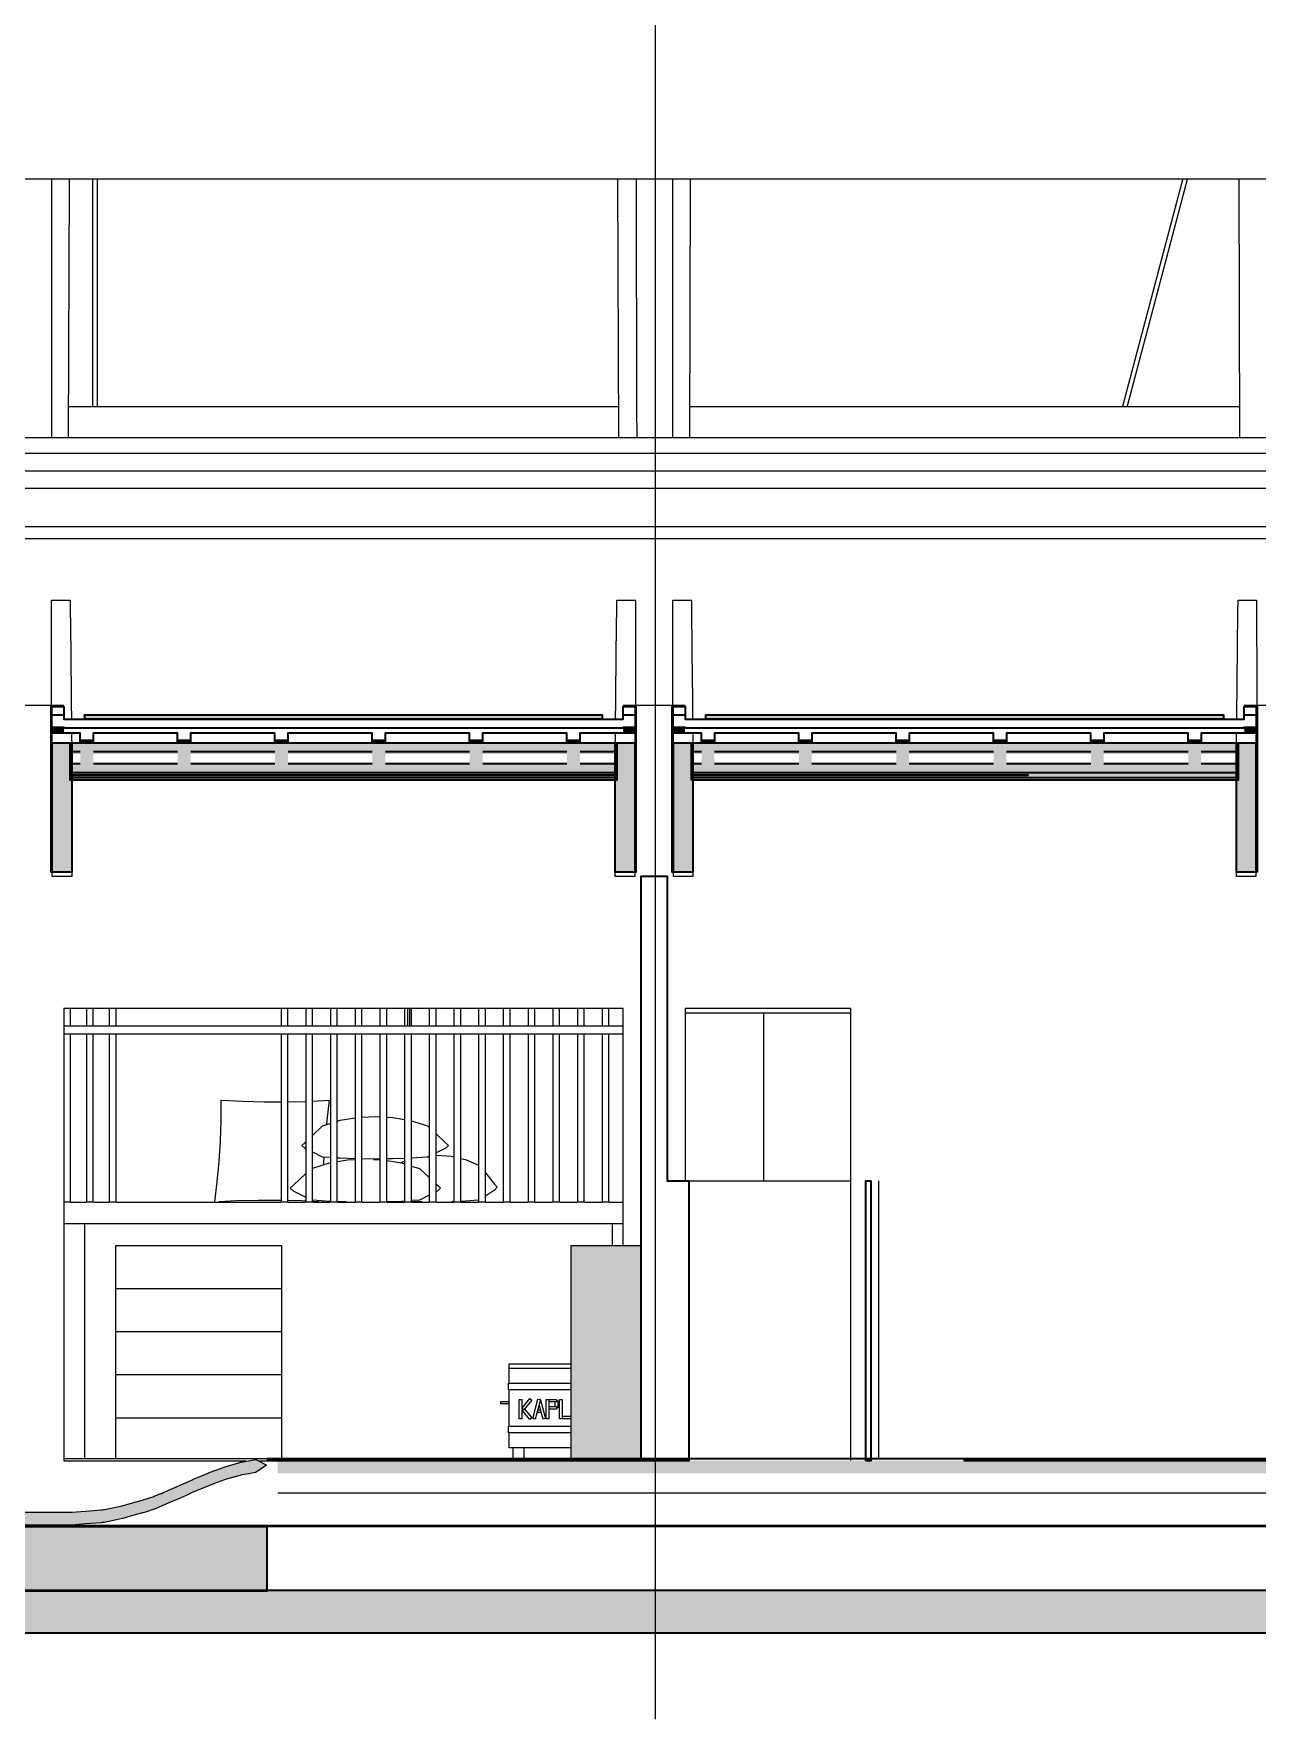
# Model space of a CAD drawing. Header units: millimetres. Extents: x 0 to 153524, y 0 to 59400.
# Drawn here: x 49103 to 54782, y 43700 to 51525 of the extents above; entities that cross this region are included whole.
import ezdxf

# ---------------------------------------------------------------- set-up
doc = ezdxf.new("R2010")
doc.units = ezdxf.units.MM
doc.linetypes.add('DASHDOT', pattern=[3.556, 2.54, -0.508, 0, -0.508])
for name, color, linetype, lineweight in [('01_切断（構造・壁）', 7, 'Continuous', 35), ('02_切断（家具）', 8, 'Continuous', 18), ('03_切断（ガラス）', 5, 'Continuous', 13), ('05_断熱（仮）', 2, 'Continuous', 9), ('07_切断（建具）', 7, 'Continuous', 18), ('10_見えがかり', 7, 'Continuous', 13), ('11_見えがかり（家具）', 8, 'Continuous', 9), ('12_見えがかり（ガラス）', 5, 'Continuous', 9), ('40_通り芯', 1, 'DASHDOT', 9)]:
    doc.layers.add(name, color=color, linetype=linetype, lineweight=lineweight)

msp = doc.modelspace()

# ---------------------------------------------------------------- hatches: boundary and pattern name
at = {"layer": '01_切断（構造・壁）'}
for color, points in [(7, [(49185.6, 47633.3), (49183.9, 47633.3), (49183.9, 47701.5), (49183.9, 48402.3), (49184.1, 48402.3), (49185.8, 48402.3), (49185.8, 48334.1), (49185.8, 47633.3)]), (7, [(50554.2, 48342.4), (50500, 48342.5), (49339.6, 48342.5), (49339.6, 48352.8), (49339.5, 48362.5), (50500.3, 48362.5), (50554.6, 48362.4), (51742, 48362.5), (51742, 48352.1), (51742, 48342.5), (50554.2, 48342.4)]), (7, [(51897.5, 47633.3), (51895.8, 47633.3), (51895.8, 47701.5), (51895.8, 48402.3), (51895.9, 48402.3), (51897.7, 48402.3), (51897.7, 48334.1), (51897.7, 47633.3)]), (7, [(52068.6, 47633.3), (52066.8, 47633.3), (52066.8, 47701.5), (52066.8, 48402.3), (52067, 48402.3), (52068.7, 48402.3), (52068.7, 48334.1), (52068.7, 47633.3)]), (7, [(52222.5, 48352.8), (52222.5, 48362.5), (53383.3, 48362.5), (53437, 48362.4), (54625, 48362.5), (54625, 48352.1), (54625, 48352.1), (54624.9, 48342.5), (53436.6, 48342.4), (53382.9, 48342.5), (52222.5, 48342.5), (52222.5, 48342.5)]), (7, [(54780.6, 47633.3), (54780.4, 47633.3), (54778.7, 47633.3), (54778.7, 47701.4), (54778.7, 48402.3), (54778.9, 48402.3), (54780.6, 48402.3), (54780.6, 48334.2), (54780.6, 48334.2)]), (7, [(49209.5, 48233.3), (49279.4, 48233.3), (49279.4, 47633.3), (49224.7, 47633.3), (49189.4, 47633.3), (49189.4, 48233.3)]), (7, [(51802.3, 48233.3), (51822.4, 48233.3), (51892.3, 48233.3), (51892.3, 47633.3), (51837.7, 47633.3), (51802.3, 47633.3)]), (7, [(52092.4, 48233.3), (52162.3, 48233.3), (52162.3, 47633.3), (52107.7, 47633.3), (52072.3, 47633.3), (52072.3, 48233.3)]), (7, [(54685.2, 48233.3), (54705.3, 48233.3), (54775.2, 48233.3), (54775.2, 47633.3), (54720.6, 47633.3), (54685.2, 47633.3)]), (7, [(51983.2, 44900), (51796.4, 44900), (51679.7, 44900), (51563, 44900), (51446.3, 44900), (51329.5, 44900), (51212.8, 44900), (51096.1, 44900), (50979.4, 44900), (50862.6, 44900), (50745.9, 44900), (50687.2, 44900), (50495.2, 44900), (50486.6, 44900), (50469.3, 44900), (50443, 44900), (50407.1, 44900), (50361.1, 44900), (50304.9, 44900), (50238.1, 44900), (50189.3, 44900), (50189.3, 44906.3), (50189.3, 44906.3), (50189.3, 44910), (50238.1, 44910), (50304.9, 44910), (50361.1, 44910), (50407.1, 44910), (50443, 44910), (50469.3, 44910), (50486.6, 44910), (50495.2, 44910), (50687.2, 44910), (50745.9, 44910), (50862.6, 44910), (50979.4, 44910), (51096.1, 44910), (51212.8, 44910), (51329.5, 44910), (51446.3, 44910), (51563, 44910), (51679.7, 44910), (51796.4, 44910), (51983.2, 44910), (51983.2, 44902.8), (51983.2, 44902.8)]), (7, [(56529.1, 44842), (56529.1, 44900), (50235.6, 44900), (50235.6, 44842)]), (7, [(53423.6, 44910), (53540.7, 44910), (53560.2, 44910), (53590.6, 44910), (53620.9, 44910), (53651.2, 44910), (53659.5, 44910), (53929.2, 44910), (54812.7, 44910), (54865, 44910), (54865, 44908), (54865, 44900), (54812.7, 44900), (53929.2, 44900), (53659.5, 44900), (53651.2, 44900), (53620.9, 44900), (53590.6, 44900), (53560.2, 44900), (53540.7, 44900), (53423.6, 44900), (53423.6, 44902), (53423.6, 44902)]), (8, [(69279.8, 44100), (69129.8, 44100), (14654.1, 44100), (14504.1, 44100), (14504.1, 44300), (14504.1, 44752), (14654.1, 44752), (14654.1, 44300), (69129.8, 44300), (69129.8, 44752), (69279.8, 44752), (69279.8, 44300)]), (7, [(48014, 44295), (48014, 44550.2), (48014, 44595), (48082.4, 44595), (48166.8, 44595), (48210, 44595), (48299.4, 44595), (48394.2, 44595), (48496.4, 44595), (48608.7, 44595), (48669.7, 44595), (48804.3, 44595), (48960.9, 44595), (49148.4, 44595), (49381, 44595), (49682.4, 44595), (50096, 44595), (50184.3, 44595), (50184.3, 44543), (50184.3, 44295), (50096, 44295), (49682.4, 44295), (49381, 44295), (49148.4, 44295), (48960.9, 44295), (48804.3, 44295), (48669.7, 44295), (48608.7, 44295), (48496.4, 44295), (48394.2, 44295), (48299.4, 44295), (48210, 44295), (48166.8, 44295), (48082.4, 44295)])]:
    msp.add_hatch(color=color, dxfattribs=at).paths.add_polyline_path(points)
at = {"layer": '01_切断（構造・壁）', "true_color": 0xe9dcc4}
for points in [[(50619.2, 48083.4), (49272.3, 48083.4), (49272.3, 48095.4), (50468.8, 48095.4), (51809.3, 48095.4), (51809.3, 48083.4)], [(49272.3, 48072.2), (49272.3, 48083.4), (50618.8, 48083.4), (51809.3, 48083.4), (51809.3, 48071.4), (50468.8, 48071.4), (49272.3, 48071.4)], [(52155.2, 48083.4), (53501.7, 48083.4), (53717.9, 48083.4), (53502.1, 48083.4), (52155.2, 48083.4), (52155.2, 48095.4), (53351.8, 48095.4), (54692.2, 48095.4), (54692.2, 48083.4), (54692.2, 48083.4), (54692.2, 48071.4), (53351.8, 48071.4), (52155.2, 48071.4), (52155.2, 48072.2)]]:
    msp.add_hatch(color=8, dxfattribs=at).paths.add_polyline_path(points)
at = {"layer": '02_切断（家具）'}
for points in [[(51597.7, 44900), (51597.7, 45775), (51597.7, 45900), (51611.3, 45900), (51659, 45900), (51706.6, 45900), (51754.3, 45900), (51801.9, 45900), (51849.6, 45900), (51876.1, 45900), (51921.2, 45900), (51921.2, 45775), (51921.2, 44900), (51915, 44900), (51894.6, 44900), (51849.6, 44900), (51801.9, 44900), (51754.3, 44900), (51706.6, 44900), (51659, 44900), (51611.3, 44900)], [(48022.7, 44880.9), (48048.5, 44894), (48071.3, 44905.6), (48073, 44906.4), (48074.8, 44906.1), (48103.9, 44900.5), (48138.9, 44893.8), (48143.2, 44892.8), (48165.3, 44885.9), (48207.7, 44872.8), (48210.7, 44871.7), (48225.9, 44865.7), (48276.4, 44845.6), (48278.3, 44844.8), (48285.7, 44841.4), (48336, 44818.4), (48340.6, 44816.5), (48345.6, 44814.5), (48346.5, 44814.2), (48347.3, 44813.9), (48413.7, 44786.9), (48427.9, 44781.1), (48428.1, 44781.1), (48480.1, 44760.1), (48508.1, 44748.8), (48509.9, 44748.1), (48544.7, 44735.1), (48588.3, 44718.8), (48591.9, 44717.5), (48607, 44712.7), (48651.7, 44698.4), (48657.6, 44696.8), (48670.1, 44693.8), (48674.7, 44692.7), (48679.2, 44691.8), (48743.5, 44680.3), (48783.2, 44673.2), (48789.3, 44672.4), (48812.1, 44670.1), (48846.9, 44666.6), (48850.2, 44666.3), (48887.1, 44664.2), (48926.7, 44661.9), (48931.3, 44661.7), (48996.4, 44661.7), (49128.7, 44661.6), (49265.4, 44661.7), (49275.6, 44661.7), (49281.7, 44662), (49363.3, 44668.3), (49416.6, 44672.5), (49421.4, 44673), (49426.2, 44673.7), (49431.5, 44674.6), (49513.4, 44691.6), (49518.4, 44692.9), (49578.9, 44709.6), (49607.9, 44717.6), (49611.2, 44718.6), (49660.1, 44734.5), (49665.8, 44736.6), (49693.8, 44748), (49695.8, 44748.9), (49704, 44752.5), (49768.7, 44781.1), (49768.9, 44781.2), (49796.8, 44793.6), (49842.5, 44813.9), (49843.2, 44814.2), (49886.6, 44832.5), (49916, 44844.8), (49917.8, 44845.5), (49974, 44866.1), (49989.5, 44871.8), (49992.3, 44872.7), (50059.6, 44891.9), (50062.9, 44892.9), (50066.9, 44893.8), (50101.3, 44899.8), (50103.2, 44900.2), (50132.5, 44906.1), (50134.4, 44906.4), (50136.1, 44905.5), (50136.8, 44905.2), (50182.3, 44880.9), (50183.8, 44880), (50182.4, 44878.9), (50178.4, 44876.2), (50136, 44847.6), (50134.3, 44846.5), (50132.4, 44846.1), (50131.4, 44845.9), (50102.7, 44840.1), (50101.7, 44839.9), (50069, 44834.1), (50060.9, 44832.3), (50002.5, 44815.6), (49993.7, 44813.1), (49988.1, 44811.3), (49937.2, 44792.6), (49918.6, 44785.8), (49915.1, 44784.5), (49873, 44766.7), (49843.6, 44754.4), (49842.1, 44753.7), (49809.9, 44739.4), (49768.9, 44721.1), (49748.2, 44712), (49695.3, 44688.7), (49694.3, 44688.2), (49688.2, 44685.7), (49664.4, 44676), (49661.6, 44675), (49622.1, 44662.2), (49610.4, 44658.4), (49608.7, 44657.9), (49552.7, 44642.4), (49517.2, 44632.5), (49514.7, 44631.9), (49486.6, 44626.1), (49430.2, 44614.3), (49427.6, 44613.9), (49423, 44613.2), (49420.2, 44612.9), (49417.8, 44612.6), (49343.5, 44606.8), (49280.2, 44601.8), (49277.1, 44601.7), (49265.4, 44601.7), (49128.8, 44601.6), (48996.4, 44601.7), (48930.1, 44601.7), (48927.8, 44601.8), (48849.4, 44606.4), (48847.8, 44606.5), (48787.7, 44612.5), (48784.7, 44613), (48702.1, 44627.7), (48678.1, 44632), (48675.8, 44632.4), (48656.1, 44637.1), (48653.2, 44637.9), (48591, 44657.8), (48589.2, 44658.4), (48562.5, 44668.4), (48509.5, 44688.3), (48508.6, 44688.6), (48453.2, 44710.9), (48428.1, 44721.1), (48349.1, 44753.1), (48347.6, 44753.8), (48346.2, 44754.3), (48339.4, 44756.9), (48337.2, 44757.9), (48279.2, 44784.4), (48275.5, 44785.9), (48267.5, 44789.1), (48212.1, 44811.2), (48206.2, 44813.2), (48189.6, 44818.4), (48145.4, 44832.1), (48136.7, 44834.3), (48113, 44838.8), (48074.9, 44846.1), (48073, 44846.5), (48071.4, 44847.5), (48046.2, 44863.7), (48022.6, 44878.9), (48021.1, 44880)]]:
    msp.add_hatch(color=8, dxfattribs=at).paths.add_polyline_path(points)
at = {"layer": '05_断熱（仮）', "true_color": 0xf3d98b}
for points in [[(49216.4, 48305.3), (49243.5, 48305.3), (49243.5, 48278.4), (49185.8, 48278.4), (49185.8, 48305.3)], [(51868.7, 48305.3), (51895.8, 48305.3), (51895.8, 48278.4), (51838.1, 48278.4), (51838.1, 48305.3)], [(52099.3, 48305.3), (52126.4, 48305.3), (52126.4, 48278.4), (52068.7, 48278.4), (52068.7, 48305.3)], [(54751.6, 48305.3), (54778.7, 48305.3), (54778.7, 48278.4), (54721, 48278.4), (54721, 48305.3)], [(51809.4, 48233.4), (51809.3, 48181.4), (51638.1, 48181.4), (51638.1, 48160), (51638.1, 48136.5), (51608.3, 48136.5), (51578, 48136.5), (51578, 48158.1), (51578, 48181.4), (51186.4, 48181.4), (51186.4, 48160.1), (51186.4, 48136.7), (51156.6, 48136.7), (51126.3, 48136.7), (51126.3, 48158.2), (51126.3, 48181.4), (50734.6, 48181.4), (50734.6, 48160.2), (50734.6, 48136.8), (50704.9, 48136.8), (50674.6, 48136.8), (50674.6, 48158.3), (50674.6, 48181.4), (50467.6, 48181.4), (50467.6, 48181.4), (50282.9, 48181.4), (50282.9, 48160.2), (50282.9, 48136.8), (50253.1, 48136.7), (50222.8, 48136.7), (50222.8, 48158.3), (50222.8, 48181.4), (49831.2, 48181.4), (49831.2, 48160.1), (49831.2, 48136.7), (49801.4, 48136.7), (49771.1, 48136.6), (49771.1, 48136.6), (49771.1, 48158.2), (49771.1, 48181.4), (49379.4, 48181.4), (49379.4, 48159.9), (49379.4, 48136.5), (49349.7, 48136.5), (49319.4, 48136.5), (49319.4, 48158), (49319.4, 48181.4), (49272.2, 48181.4), (49272.2, 48233.4), (50616.6, 48233.4)], [(49379.4, 48245.4), (49379.4, 48233.5), (49349.7, 48233.5), (49319.4, 48233.5), (49319.4, 48245.4)], [(49771.1, 48233.6), (49771.1, 48233.6), (49771.1, 48245.4), (49831.2, 48245.4), (49831.2, 48233.7), (49801.4, 48233.7)], [(50222.8, 48233.7), (50222.8, 48245.4), (50282.9, 48245.4), (50282.9, 48233.8), (50253.1, 48233.7)], [(50674.6, 48233.8), (50674.6, 48245.4), (50734.6, 48245.4), (50734.6, 48233.8), (50704.9, 48233.8)], [(51126.3, 48233.7), (51126.3, 48245.4), (51186.4, 48245.4), (51186.4, 48233.7), (51156.6, 48233.7)], [(51578, 48233.5), (51578, 48245.4), (51638.1, 48245.4), (51638.1, 48233.5), (51608.3, 48233.5)], [(54692.3, 48233.4), (54692.3, 48181.4), (54521, 48181.4), (54521, 48160), (54521, 48136.5), (54491.3, 48136.5), (54461, 48136.5), (54461, 48158.1), (54461, 48181.4), (54069.3, 48181.4), (54069.3, 48160.1), (54069.3, 48136.7), (54039.5, 48136.7), (54009.2, 48136.7), (54009.2, 48158.2), (54009.2, 48181.4), (53617.6, 48181.4), (53617.6, 48160.2), (53617.6, 48136.8), (53587.8, 48136.8), (53557.5, 48136.8), (53557.5, 48158.3), (53557.5, 48181.4), (53350.5, 48181.4), (53165.8, 48181.4), (53165.8, 48160.2), (53165.8, 48136.8), (53136.1, 48136.7), (53105.8, 48136.7), (53105.8, 48158.3), (53105.8, 48181.4), (52714.1, 48181.4), (52714.1, 48160.1), (52714.1, 48136.7), (52684.3, 48136.7), (52654, 48136.6), (52654, 48158.2), (52654, 48181.4), (52262.4, 48181.4), (52262.4, 48159.9), (52262.4, 48136.5), (52232.6, 48136.5), (52202.3, 48136.5), (52202.3, 48158), (52202.3, 48181.4), (52155.2, 48181.4), (52155.1, 48233.4), (53499.5, 48233.4)], [(52202.3, 48245.4), (52262.4, 48245.4), (52262.4, 48233.5), (52232.6, 48233.5), (52202.3, 48233.5)], [(52654, 48233.6), (52654, 48245.4), (52714.1, 48245.4), (52714.1, 48233.7), (52684.3, 48233.7)], [(53105.8, 48233.7), (53105.8, 48245.4), (53165.8, 48245.4), (53165.8, 48233.8), (53136.1, 48233.7)], [(53557.5, 48233.8), (53557.5, 48245.4), (53617.6, 48245.4), (53617.6, 48233.8), (53587.8, 48233.8)], [(54009.2, 48233.7), (54009.2, 48245.4), (54069.3, 48245.4), (54069.3, 48233.7), (54039.5, 48233.7)], [(54461, 48233.5), (54461, 48245.4), (54521, 48245.4), (54521, 48233.5), (54491.3, 48233.5)], [(50616.6, 48136.4), (51809.3, 48136.4), (51809.3, 48095.4), (50468.8, 48095.4), (49272.3, 48095.4), (49272.3, 48136.4)], [(53499.5, 48136.4), (54692.2, 48136.4), (54692.2, 48095.4), (53351.8, 48095.4), (52155.2, 48095.4), (52155.2, 48136.4)]]:
    msp.add_hatch(color=8, dxfattribs=at).paths.add_polyline_path(points)

# ---------------------------------------------------------------- linework, layer by layer
at = {"layer": '01_切断（構造・壁）'}
for points in [[(49185.6, 47633.3), (49183.9, 47633.3), (49183.9, 47701.5), (49183.9, 48402.3), (49184.1, 48402.3), (49185.8, 48402.3), (49185.8, 48334.1), (49185.8, 47633.3), (49185.6, 47633.3)], [(49349.7, 48233.5), (49319.4, 48233.5), (49319.4, 48255), (49319.4, 48278.4), (49185.8, 48278.4), (49185.8, 48312.1), (49185.8, 48342.4), (49185.8, 48342.4), (49185.8, 48402.3), (49216.4, 48402.3), (49243.5, 48402.3), (49243.5, 48370.5), (49243.5, 48370.5), (49243.5, 48342.4), (50468.8, 48342.4), (51838.1, 48342.4), (51838.1, 48374.2), (51838.1, 48402.3), (51868.7, 48402.3), (51895.8, 48402.3), (51895.8, 48370.5), (51895.8, 48342.4), (51895.8, 48342.4), (51895.8, 48308.7), (51895.8, 48278.4), (51638.1, 48278.4), (51638.1, 48257), (51638.1, 48233.5), (51608.3, 48233.5), (51578, 48233.5), (51578, 48255.1), (51578, 48278.4), (51186.4, 48278.4), (51186.4, 48257.1), (51186.4, 48233.7), (51156.6, 48233.7), (51126.3, 48233.7), (51126.3, 48255.2), (51126.3, 48278.4), (50734.6, 48278.4), (50734.6, 48257.2), (50734.6, 48233.8), (50704.9, 48233.8), (50674.6, 48233.8), (50674.6, 48255.3), (50674.6, 48278.4), (50467.6, 48278.4), (50467.6, 48278.4), (50282.9, 48278.4), (50282.9, 48257.2), (50282.9, 48233.8), (50253.1, 48233.7), (50222.8, 48233.7), (50222.8, 48255.3), (50222.8, 48278.4), (49831.2, 48278.4), (49831.2, 48257.1), (49831.2, 48233.7), (49801.4, 48233.7), (49771.1, 48233.6), (49771.1, 48233.6), (49771.1, 48255.2), (49771.1, 48278.4), (49379.4, 48278.4), (49379.4, 48256.9), (49379.4, 48233.5), (49349.7, 48233.5)], [(49186.8, 48362.3), (49216.4, 48362.3), (49242.5, 48362.3)], [(50554.2, 48342.4), (50500, 48342.5), (49339.6, 48342.5), (49339.6, 48352.8), (49339.5, 48362.5), (50500.3, 48362.5), (50554.6, 48362.4), (51742, 48362.5), (51742, 48352.1), (51742, 48342.5), (50554.2, 48342.4), (50554.2, 48342.4)], [(51839.1, 48362.3), (51868.7, 48362.3), (51894.8, 48362.3)], [(51897.5, 47633.3), (51895.8, 47633.3), (51895.8, 47701.5), (51895.8, 48402.3), (51895.9, 48402.3), (51897.7, 48402.3), (51897.7, 48334.1), (51897.7, 47633.3), (51897.5, 47633.3)], [(52068.6, 47633.3), (52066.8, 47633.3), (52066.8, 47701.5), (52066.8, 48402.3), (52067, 48402.3), (52068.7, 48402.3), (52068.7, 48334.1), (52068.7, 47633.3), (52068.6, 47633.3)], [(52262.4, 48233.5), (52232.6, 48233.5), (52202.3, 48233.5), (52202.3, 48255), (52202.3, 48278.4), (52068.7, 48278.4), (52068.7, 48312.1), (52068.7, 48342.4), (52068.7, 48342.4), (52068.7, 48374.2), (52068.7, 48402.3), (52099.3, 48402.3), (52126.4, 48402.3), (52126.4, 48370.5), (52126.4, 48342.4), (53351.8, 48342.4), (54721, 48342.4), (54721, 48374.2), (54721, 48402.3), (54751.6, 48402.3), (54778.7, 48402.3), (54778.7, 48370.5), (54778.7, 48342.4), (54778.7, 48342.4), (54778.7, 48308.7), (54778.7, 48278.4), (54521, 48278.4), (54521, 48257), (54521, 48233.5), (54491.3, 48233.5), (54461, 48233.5), (54461, 48255.1), (54461, 48278.4), (54069.3, 48278.4), (54069.3, 48257.1), (54069.3, 48233.7), (54039.5, 48233.7), (54009.2, 48233.7), (54009.2, 48255.2), (54009.2, 48278.4), (53617.6, 48278.4), (53617.6, 48257.2), (53617.6, 48233.8), (53587.8, 48233.8), (53557.5, 48233.8), (53557.5, 48255.3), (53557.5, 48278.4), (53350.5, 48278.4), (53165.8, 48278.4), (53165.8, 48257.2), (53165.8, 48233.8), (53136.1, 48233.7), (53105.8, 48233.7), (53105.8, 48255.3), (53105.8, 48278.4), (52714.1, 48278.4), (52714.1, 48257.1), (52714.1, 48233.7), (52684.3, 48233.7), (52654, 48233.6), (52654, 48255.2), (52654, 48278.4), (52262.4, 48278.4), (52262.4, 48256.9), (52262.4, 48233.5)], [(52069.7, 48362.3), (52099.3, 48362.3), (52125.4, 48362.3)], [(52222.5, 48352.8), (52222.5, 48362.5), (53383.3, 48362.5), (53437, 48362.4), (54625, 48362.5), (54625, 48352.1), (54625, 48352.1), (54624.9, 48342.5), (53436.6, 48342.4), (53382.9, 48342.5), (52222.5, 48342.5), (52222.5, 48342.5), (52222.5, 48352.8)], [(54722, 48362.3), (54751.6, 48362.3), (54777.7, 48362.3)], [(54780.6, 47633.3), (54780.4, 47633.3), (54778.7, 47633.3), (54778.7, 47701.4), (54778.7, 48402.3), (54778.9, 48402.3), (54780.6, 48402.3), (54780.6, 48334.2), (54780.6, 48334.2), (54780.6, 47633.3)], [(49186.8, 48305.3), (49216.4, 48305.3), (49243.5, 48305.3), (49243.5, 48304.8)], [(49244, 48302.4), (50468.8, 48302.4), (51837.6, 48302.4)], [(51838.1, 48304.8), (51838.1, 48305.3), (51868.7, 48305.3), (51894.8, 48305.3)], [(52069.7, 48305.3), (52099.3, 48305.3), (52126.4, 48305.3), (52126.4, 48304.8)], [(52126.9, 48302.4), (53351.8, 48302.4), (54720.5, 48302.4)], [(54721, 48304.8), (54721, 48305.3), (54751.6, 48305.3), (54777.7, 48305.3)], [(49209.5, 48233.3), (49279.4, 48233.3), (49279.4, 47633.3), (49224.7, 47633.3), (49189.4, 47633.3), (49189.4, 48233.3), (49209.5, 48233.3)], [(49272.2, 48163), (49272.2, 48233.4), (50616.6, 48233.4), (51809.4, 48233.4), (51809.3, 48153.9), (51809.3, 48083.4), (50619.2, 48083.4), (49272.3, 48083.4), (49272.2, 48163), (49272.2, 48163)], [(49320.4, 48245.4), (49378.4, 48245.4)], [(49772.1, 48245.4), (49830.2, 48245.4)], [(50223.8, 48245.4), (50281.9, 48245.4)], [(50675.6, 48245.4), (50733.6, 48245.4)], [(51127.3, 48245.4), (51185.4, 48245.4)], [(51579, 48245.4), (51637.1, 48245.4)], [(51802.3, 48233.3), (51822.4, 48233.3), (51892.3, 48233.3), (51892.3, 47633.3), (51837.7, 47633.3), (51802.3, 47633.3), (51802.3, 48233.3)], [(52092.4, 48233.3), (52162.3, 48233.3), (52162.3, 47633.3), (52107.7, 47633.3), (52072.3, 47633.3), (52072.3, 48233.3), (52092.4, 48233.3)], [(52155.2, 48059.4), (52155.2, 48072.2), (52155.2, 48083.4), (53501.7, 48083.4), (53717.9, 48083.4), (53502.1, 48083.4), (52155.2, 48083.4), (52155.2, 48163), (52155.1, 48233.4), (53499.5, 48233.4), (54692.3, 48233.4), (54692.3, 48153.9), (54692.2, 48083.4), (54692.2, 48083.4), (54692.2, 48070.7), (54692.2, 48059.4), (53502.1, 48059.4), (52155.2, 48059.4)], [(52203.3, 48245.4), (52261.4, 48245.4)], [(52655, 48245.4), (52713.1, 48245.4)], [(53106.8, 48245.4), (53164.8, 48245.4)], [(53558.5, 48245.4), (53616.6, 48245.4)], [(54010.2, 48245.4), (54068.3, 48245.4)], [(54462, 48245.4), (54520, 48245.4)], [(54685.2, 48233.3), (54705.3, 48233.3), (54775.2, 48233.3), (54775.2, 47633.3), (54720.6, 47633.3), (54685.2, 47633.3), (54685.2, 48233.3)], [(49273.2, 48193.4), (49318.9, 48193.4)], [(49273.3, 48136.4), (49318.9, 48136.4)], [(49379.9, 48193.4), (49770.6, 48193.4)], [(49379.9, 48136.4), (49770.6, 48136.4)], [(49831.7, 48193.4), (50222.3, 48193.4)], [(49831.7, 48136.4), (50222.3, 48136.4)], [(50283.4, 48193.4), (50616.6, 48193.4), (50674.1, 48193.4)], [(50283.4, 48136.4), (50616.6, 48136.4), (50674.1, 48136.4)], [(50735.1, 48193.4), (51125.8, 48193.4)], [(50735.1, 48136.4), (51125.8, 48136.4)], [(51186.9, 48193.4), (51577.5, 48193.4)], [(51186.9, 48136.4), (51577.5, 48136.4)], [(51638.6, 48193.4), (51808.3, 48193.4)], [(51638.6, 48136.4), (51808.3, 48136.4)], [(52156.2, 48193.4), (52201.8, 48193.4)], [(52156.2, 48136.4), (52201.8, 48136.4)], [(52262.9, 48193.4), (52653.5, 48193.4)], [(52262.9, 48136.4), (52653.5, 48136.4)], [(52714.6, 48193.4), (53105.3, 48193.4)], [(52714.6, 48136.4), (53105.3, 48136.4)], [(53166.3, 48193.4), (53499.5, 48193.4), (53557, 48193.4)], [(53166.3, 48136.4), (53499.5, 48136.4), (53557, 48136.4)], [(53618.1, 48193.4), (54008.7, 48193.4)], [(53618.1, 48136.4), (54008.7, 48136.4)], [(54069.8, 48193.4), (54460.5, 48193.4)], [(54069.8, 48136.4), (54460.5, 48136.4)], [(54521.5, 48193.4), (54691.3, 48193.4)], [(54521.5, 48136.4), (54691.2, 48136.4)], [(51809.3, 48070.7), (51809.3, 48059.4), (50619.2, 48059.4), (49272.3, 48059.4), (49272.3, 48072.2), (49272.3, 48083.4), (50618.8, 48083.4), (51809.3, 48083.4), (51809.3, 48070.7), (51809.3, 48070.7)], [(49273.3, 48095.4), (50468.8, 48095.4), (51808.3, 48095.4)], [(49273.3, 48071.4), (50468.8, 48071.4), (51808.3, 48071.4)], [(52156.2, 48095.4), (53351.8, 48095.4), (54691.2, 48095.4)], [(52156.2, 48071.4), (53351.8, 48071.4), (54691.2, 48071.4)], [(52048, 46200), (52049.5, 46200), (52050.5, 46200), (52051.2, 46200), (52051.7, 46200), (52052.1, 46200), (52052.5, 46200), (52052.7, 46200), (52053, 46200), (52053.2, 46200), (52053.3, 46200), (52053.5, 46200), (52053.6, 46200), (52053.7, 46200), (52053.8, 46200), (52053.9, 46200), (52055.5, 46200), (52058, 46200), (52061.5, 46200), (52066.3, 46200), (52072.3, 46200), (52079.7, 46200), (52088.6, 46200), (52099, 46200), (52099.4, 46200), (52107.8, 46200), (52109, 46200), (52109.5, 46200), (52114, 46200), (52115.6, 46200), (52115.7, 46200), (52115.7, 46200), (52126.5, 46200), (52128, 46200), (52137.3, 46200), (52143.3, 46200), (52143.3, 45011.8), (52143.3, 45011.8), (52143.3, 44900), (52137.3, 44900), (52128, 44900), (52126.5, 44900), (52115.7, 44900), (52115.7, 44900), (52115.6, 44900), (52114, 44900), (52109.5, 44900), (52109, 44900), (52107.8, 44900), (52099.4, 44900), (52099, 44900), (52088.6, 44900), (52079.7, 44900), (52072.3, 44900), (52066.3, 44900), (52061.5, 44900), (52058, 44900), (52055.5, 44900), (52053.9, 44900), (52053.8, 44900), (52053.7, 44900), (52053.6, 44900), (52053.5, 44900), (52053.3, 44900), (52053.2, 44900), (52053, 44900), (52052.7, 44900), (52052.5, 44900), (52052.1, 44900), (52051.7, 44900), (52051.2, 44900), (52050.5, 44900), (52049.5, 44900), (52048, 44900), (52045.6, 44900), (52044.6, 44900), (52042.2, 44900), (51986.9, 44900), (51922, 44900), (51922, 45991.2), (51922, 45991.2), (51922, 47613.9), (51977.3, 47613.9), (52042.2, 47613.9), (52042.2, 46522.7), (52042.2, 46200), (52044.6, 46200), (52045.6, 46200), (52048, 46200)], [(52964.4, 44900), (52964.4, 45838.9), (52964.4, 46200), (52971.5, 46200), (52988.7, 46200), (52988.7, 45633.2), (52988.7, 44900), (52971.5, 44900), (52964.4, 44900)], [(51983.2, 44900), (51796.4, 44900), (51679.7, 44900), (51563, 44900), (51446.3, 44900), (51329.5, 44900), (51212.8, 44900), (51096.1, 44900), (50979.4, 44900), (50862.6, 44900), (50745.9, 44900), (50687.2, 44900), (50495.2, 44900), (50486.6, 44900), (50469.3, 44900), (50443, 44900), (50407.1, 44900), (50361.1, 44900), (50304.9, 44900), (50238.1, 44900), (50189.3, 44900), (50189.3, 44906.3), (50189.3, 44906.3), (50189.3, 44910), (50238.1, 44910), (50304.9, 44910), (50361.1, 44910), (50407.1, 44910), (50443, 44910), (50469.3, 44910), (50486.6, 44910), (50495.2, 44910), (50687.2, 44910), (50745.9, 44910), (50862.6, 44910), (50979.4, 44910), (51096.1, 44910), (51212.8, 44910), (51329.5, 44910), (51446.3, 44910), (51563, 44910), (51679.7, 44910), (51796.4, 44910), (51983.2, 44910), (51983.2, 44902.8), (51983.2, 44902.8), (51983.2, 44900)], [(51983.2, 44910), (53135.5, 44910), (53287.2, 44910), (53423.6, 44910)], [(53423.6, 44910), (53540.7, 44910), (53560.2, 44910), (53590.6, 44910), (53620.9, 44910), (53651.2, 44910), (53659.5, 44910), (53929.2, 44910), (54812.7, 44910), (54865, 44910), (54865, 44908), (54865, 44900), (54812.7, 44900), (53929.2, 44900), (53659.5, 44900), (53651.2, 44900), (53620.9, 44900), (53590.6, 44900), (53560.2, 44900), (53540.7, 44900), (53423.6, 44900), (53423.6, 44902), (53423.6, 44902), (53423.6, 44910)], [(69279.8, 44100), (69129.8, 44100), (14654.1, 44100), (14504.1, 44100), (14504.1, 44300), (14504.1, 44752), (14654.1, 44752), (14654.1, 44300), (69129.8, 44300), (69129.8, 44752), (69279.8, 44752), (69279.8, 44300), (69279.8, 44100)], [(9500, 44600), (78500, 44600)], [(48960.9, 44595), (49148.4, 44595), (49381, 44595), (49682.4, 44595), (50096, 44595), (50184.3, 44595), (50184.3, 44543), (50184.3, 44295), (50096, 44295), (49682.4, 44295), (49381, 44295), (49148.4, 44295), (48960.9, 44295)]]:
    msp.add_lwpolyline(points, dxfattribs=at)
at = {"layer": '02_切断（家具）'}
for points in [[(51597.7, 44900), (51597.7, 45775), (51597.7, 45900), (51611.3, 45900), (51659, 45900), (51706.6, 45900), (51754.3, 45900), (51801.9, 45900), (51849.6, 45900), (51876.1, 45900), (51921.2, 45900), (51921.2, 45775), (51921.2, 44900), (51915, 44900), (51894.6, 44900), (51849.6, 44900), (51801.9, 44900), (51754.3, 44900), (51706.6, 44900), (51659, 44900), (51611.3, 44900), (51597.7, 44900)], [(48996.4, 44661.7), (49128.7, 44661.6), (49265.4, 44661.7), (49275.6, 44661.7), (49281.7, 44662), (49363.3, 44668.3), (49416.6, 44672.5), (49421.4, 44673), (49426.2, 44673.7), (49431.5, 44674.6), (49513.4, 44691.6), (49518.4, 44692.9), (49578.9, 44709.6), (49607.9, 44717.6), (49611.2, 44718.6), (49660.1, 44734.5), (49665.8, 44736.6), (49693.8, 44748), (49695.8, 44748.9), (49704, 44752.5), (49768.7, 44781.1), (49768.9, 44781.2), (49796.8, 44793.6), (49842.5, 44813.9), (49843.2, 44814.2), (49886.6, 44832.5), (49916, 44844.8), (49917.8, 44845.5), (49974, 44866.1), (49989.5, 44871.8), (49992.3, 44872.7), (50059.6, 44891.9), (50062.9, 44892.9), (50066.9, 44893.8), (50101.3, 44899.8), (50103.2, 44900.2), (50132.5, 44906.1), (50134.4, 44906.4), (50136.1, 44905.5), (50136.8, 44905.2), (50182.3, 44880.9), (50183.8, 44880), (50182.4, 44878.9), (50178.4, 44876.2), (50136, 44847.6), (50134.3, 44846.5), (50132.4, 44846.1), (50131.4, 44845.9), (50102.7, 44840.1), (50101.7, 44839.9), (50069, 44834.1), (50060.9, 44832.3), (50002.5, 44815.6), (49993.7, 44813.1), (49988.1, 44811.3), (49937.2, 44792.6), (49918.6, 44785.8), (49915.1, 44784.5), (49873, 44766.7), (49843.6, 44754.4), (49842.1, 44753.7), (49809.9, 44739.4), (49768.9, 44721.1), (49748.2, 44712), (49695.3, 44688.7), (49694.3, 44688.2), (49688.2, 44685.7), (49664.4, 44676), (49661.6, 44675), (49622.1, 44662.2), (49610.4, 44658.4), (49608.7, 44657.9), (49552.7, 44642.4), (49517.2, 44632.5), (49514.7, 44631.9), (49486.6, 44626.1), (49430.2, 44614.3), (49427.6, 44613.9), (49423, 44613.2), (49420.2, 44612.9), (49417.8, 44612.6), (49343.5, 44606.8), (49280.2, 44601.8), (49277.1, 44601.7), (49265.4, 44601.7), (49128.8, 44601.6), (48996.4, 44601.7)]]:
    msp.add_lwpolyline(points, dxfattribs=at)
at = {"layer": '03_切断（ガラス）'}
for points in [[(48955.2, 48408.3), (49243.5, 48408.3)], [(51838.1, 48408.3), (52126.4, 48408.3)], [(54721, 48408.3), (55009.3, 48408.3)]]:
    msp.add_lwpolyline(points, dxfattribs=at)
at = {"layer": '07_切断（建具）'}
msp.add_lwpolyline([(53024.6, 44910), (53024.6, 46200)], dxfattribs=at)
at = {"layer": '10_見えがかり'}
for points in [[(34924.9, 50145.7), (34960.8, 50106.4), (35021, 50053.5), (35091.4, 50002.2), (35171.7, 49952.9), (35261.6, 49905.6), (35360.7, 49860.7), (35468.5, 49818.3), (35499.4, 49807.7), (36247.8, 49650), (62823.9, 49650), (63177, 49795.8), (63249.8, 49878.9), (63273.7, 49926.4), (63273.7, 50850), (34924.9, 50850), (34924.9, 50145.7)], [(49185.4, 50848), (49185.4, 49652)], [(49267.2, 50848), (49267.2, 50835), (49263.7, 49652)], [(51818.1, 49652), (51814.4, 50848)], [(51899.6, 50848), (51901.3, 49750.3), (51901.4, 49684.7), (51901.4, 49652)], [(52068.3, 50848), (52068.3, 49652)], [(52150, 50848), (52150, 50835.9), (52146.4, 49652)], [(54701.3, 49652), (54697.5, 50848)], [(49266.1, 49794), (51815.7, 49794)], [(52148.8, 49794), (54698.8, 49794)], [(35045.4, 49498), (35045.4, 49508.5), (35045.4, 49559.8), (35045.4, 49568.5), (35045.4, 49577.2), (63484.9, 49577.2), (63484.9, 49569.5), (63484.9, 49560.8), (63484.9, 49541.8), (63484.9, 49533.6), (63484.9, 49517.2), (63484.9, 49499.2), (63484.9, 49498)], [(38271.7, 49496), (41879.8, 49496), (45489.2, 49496), (49099.2, 49496), (52709.1, 49496), (56318.5, 49496), (63533, 49496), (63533, 49522), (65911.5, 49522), (66704.3, 49522)], [(14432, 48800), (14445.9, 48800), (14445.9, 49187.7), (14445.9, 49331), (14561.6, 49331), (14562.8, 49187.7), (14562.8, 49037.7), (15203, 49037.7), (15657, 49181), (34541.3, 49181), (34541.3, 49037.7), (46072.1, 49037.7), (46072.1, 49181), (69280.7, 49181), (69280.7, 48364.3)], [(69459.8, 49236), (62929.6, 49236), (55970.7, 49236), (28091.8, 49236), (21132.9, 49236), (14564, 49236)], [(49185.8, 48404.3), (49185.8, 48417.3), (49185.8, 48442.7), (49185.8, 48468.7), (49185.8, 48494.7), (49185.8, 48520), (49185.8, 48545.3), (49185.8, 48571.3), (49185.8, 48597.3), (49185.8, 48622.7), (49185.8, 48646.7), (49185.8, 48668.5), (49185.8, 48687.5), (49185.8, 48703.2), (49185.8, 48715.3), (49185.8, 48723.6), (49185.8, 48728.5), (49185.8, 48730), (49185.8, 48730), (49185.9, 48894.8), (49272.4, 48894.8), (49272.9, 48840.7), (49273.5, 48786.6), (49274, 48732.5), (49274.6, 48678.4), (49275.2, 48624.2), (49275.7, 48570.1), (49276.3, 48516), (49276.9, 48461.9), (49277.5, 48407.8), (49278, 48353.6), (49278.1, 48344.4)], [(51803.5, 48344.4), (51803.6, 48353.6), (51804.2, 48407.8), (51804.8, 48461.9), (51805.3, 48516), (51805.9, 48570.1), (51806.5, 48624.2), (51807, 48678.4), (51807.6, 48732.5), (51808.1, 48786.6), (51808.7, 48840.7), (51809.3, 48894.8), (51895.8, 48894.8), (51895.8, 48730), (51895.8, 48730), (51895.8, 48728.5), (51895.8, 48723.6), (51895.8, 48715.3), (51895.8, 48703.2), (51895.8, 48687.5), (51895.8, 48668.5), (51895.8, 48646.7), (51895.8, 48622.7), (51895.8, 48597.3), (51895.8, 48571.3), (51895.8, 48545.3), (51895.8, 48520), (51895.8, 48494.7), (51895.8, 48468.7), (51895.8, 48442.7), (51895.8, 48417.3), (51895.8, 48404.3)], [(52068.7, 48404.3), (52068.7, 48417.3), (52068.7, 48442.7), (52068.7, 48468.7), (52068.7, 48494.7), (52068.7, 48520), (52068.7, 48545.3), (52068.7, 48571.3), (52068.7, 48597.3), (52068.7, 48622.7), (52068.7, 48646.7), (52068.7, 48668.5), (52068.7, 48687.5), (52068.7, 48703.2), (52068.7, 48715.3), (52068.8, 48723.6), (52068.8, 48728.5), (52068.8, 48730), (52068.8, 48730), (52068.8, 48894.8), (52155.3, 48894.8), (52155.9, 48840.7), (52156.4, 48786.6), (52157, 48732.5), (52157.5, 48678.4), (52158.1, 48624.2), (52158.7, 48570.1), (52159.2, 48516), (52159.8, 48461.9), (52160.4, 48407.8), (52161, 48353.6), (52161.1, 48344.4)], [(54686.4, 48344.4), (54686.5, 48353.6), (54687.1, 48407.8), (54687.7, 48461.9), (54688.3, 48516), (54688.8, 48570.1), (54689.4, 48624.2), (54690, 48678.4), (54690.5, 48732.5), (54691.1, 48786.6), (54691.6, 48840.7), (54692.2, 48894.8), (54778.7, 48894.8), (54778.7, 48730), (54778.7, 48730), (54778.7, 48728.5), (54778.7, 48723.6), (54778.7, 48715.3), (54778.7, 48703.2), (54778.7, 48687.5), (54778.8, 48668.5), (54778.8, 48646.7), (54778.8, 48622.7), (54778.8, 48597.3), (54778.8, 48571.3), (54778.8, 48545.3), (54778.8, 48520), (54778.8, 48494.7), (54778.8, 48468.7), (54778.8, 48442.7), (54778.8, 48417.3), (54778.8, 48404.3)], [(49278.9, 48276.4), (49279.2, 48245.4), (49279.3, 48235.4)], [(51802.3, 48235.4), (51802.4, 48245.4), (51802.7, 48276.4)], [(52161.8, 48276.4), (52162.1, 48245.4), (52162.3, 48235.4)], [(54685.2, 48235.4), (54685.3, 48245.4), (54685.7, 48276.4)], [(49279.4, 47631.3), (49279.6, 47612), (49189.5, 47612), (49189.4, 47631.3)], [(51892.3, 47631.3), (51892.2, 47612), (51802, 47612), (51802.3, 47631.3)], [(52162.3, 47631.3), (52162.5, 47612), (52072.4, 47612), (52072.3, 47631.3)], [(54775.2, 47631.3), (54775.1, 47612), (54685, 47612), (54685.2, 47631.3)], [(51838, 45902), (51838, 47000), (49243.3, 47000), (49243.3, 44900)], [(52894.6, 44902), (52894.6, 47000), (52126.2, 47000), (52126.2, 46202)], [(52128.2, 46980), (52489.3, 46980)], [(52491.3, 46202), (52491.3, 46980), (52892.6, 46980)], [(49243.3, 44900), (50089.2, 44900)], [(49245.3, 44910), (50187.3, 44910)], [(50150.7, 44900), (50187.3, 44900)], [(50235.6, 44752), (56529.1, 44752)], [(57571.8, 44600), (49280.6, 44600)], [(50186.3, 44595), (56663.1, 44595)], [(52895.1, 44598), (52895.1, 44597)]]:
    msp.add_lwpolyline(points, dxfattribs=at)
at = {"layer": '11_見えがかり（家具）'}
for points in [[(49378.1, 49796), (49378.1, 50848)], [(49397.1, 50848), (49397.1, 49796)], [(54158.2, 49796), (54436.2, 50848)], [(54456, 50848), (54178, 49796)], [(49272.2, 46998), (49272.2, 46922)], [(49349, 46922), (49349, 46998)], [(49377.9, 46998), (49377.9, 46922)], [(49454.7, 46922), (49454.7, 46998)], [(49483.6, 46998), (49483.6, 46922)], [(50252.3, 46922), (50252.3, 46998)], [(50281.2, 46998), (50281.2, 46922)], [(50367, 46922), (50367, 46998)], [(50395.8, 46998), (50395.8, 46922)], [(50481.6, 46922), (50481.6, 46998)], [(50510.4, 46998), (50510.4, 46922)], [(50596.2, 46922), (50596.2, 46998)], [(50625.1, 46998), (50625.1, 46922)], [(50710.9, 46922), (50710.9, 46998)], [(50739.7, 46998), (50739.7, 46922)], [(50825.5, 46922), (50825.5, 46998)], [(50839, 46922), (50839, 46998)], [(50847.7, 46998), (50847.7, 46922)], [(50854.3, 46998), (50854.3, 46922)], [(50940.1, 46922), (50940.1, 46998)], [(50969, 46998), (50969, 46922)], [(51054.8, 46922), (51054.8, 46998)], [(51083.6, 46998), (51083.6, 46922)], [(51169.4, 46922), (51169.4, 46998)], [(51198.2, 46998), (51198.2, 46922)], [(51284, 46922), (51284, 46998)], [(51312.9, 46998), (51312.9, 46922)], [(51398.7, 46922), (51398.7, 46998)], [(51427.5, 46998), (51427.5, 46922)], [(51513.3, 46922), (51513.3, 46998)], [(51542.1, 46998), (51542.1, 46922)], [(51627.9, 46922), (51627.9, 46998)], [(51656.7, 46998), (51656.7, 46922)], [(51742.5, 46922), (51742.5, 46998)], [(51771.4, 46998), (51771.4, 46922)], [(49245.3, 46920), (51836, 46920)], [(51836, 46880), (49245.3, 46880)], [(49272.2, 46878), (49272.2, 46100), (49245.3, 46100)], [(49377.9, 46878), (49377.9, 46100), (49349, 46100), (49349, 46878)], [(49483.6, 46878), (49483.6, 46100), (49454.7, 46100), (49454.7, 46878)], [(50281.2, 46878), (50281.2, 46100), (50252.3, 46100), (50252.3, 46878)], [(50395.8, 46878), (50395.8, 46100), (50367, 46100), (50367, 46878)], [(50510.4, 46878), (50510.4, 46100), (50481.6, 46100), (50481.6, 46878)], [(50625.1, 46878), (50625.1, 46100), (50596.2, 46100), (50596.2, 46878)], [(50739.7, 46878), (50739.7, 46100), (50710.9, 46100), (50710.9, 46878)], [(50854.3, 46100), (50825.5, 46100), (50825.5, 46878)], [(50854.3, 46878), (50854.3, 46100)], [(50969, 46878), (50969, 46100), (50940.1, 46100), (50940.1, 46878)], [(51083.6, 46878), (51083.6, 46100), (51054.8, 46100), (51054.8, 46878)], [(51198.2, 46878), (51198.2, 46100), (51169.4, 46100), (51169.4, 46878)], [(51312.9, 46878), (51312.9, 46100), (51284, 46100), (51284, 46878)], [(51427.5, 46100), (51398.7, 46100), (51398.7, 46878)], [(51427.5, 46878), (51427.5, 46100)], [(51542.1, 46100), (51513.3, 46100), (51513.3, 46878)], [(51542.1, 46878), (51542.1, 46100)], [(51656.7, 46878), (51656.7, 46100), (51627.9, 46100), (51627.9, 46878)], [(51771.4, 46878), (51771.4, 46100), (51742.5, 46100), (51742.5, 46878)], [(49943.5, 46102), (49955, 46195.6), (49963.7, 46290.2), (49969.6, 46384.8), (49972.8, 46479.4), (49973.1, 46574.1)], [(49973.1, 46574.1), (50073, 46568.8), (50173.2, 46566.1), (50250.3, 46566.1)], [(50283.2, 46566.4), (50365, 46568.5)], [(50397.8, 46570), (50474.6, 46574.1), (50463.2, 46479.4), (50461.6, 46462.2)], [(50512.4, 46476.5), (50524.9, 46480.6), (50594.2, 46492)], [(50627.1, 46495), (50687.5, 46498.1), (50708.9, 46497)], [(50741.7, 46495.3), (50768.8, 46494), (50823.5, 46484.9)], [(50397.8, 46411.3), (50443.6, 46454.3), (50479.6, 46465.9)], [(50856.3, 46478.6), (50931.4, 46454.3), (50938.1, 46448)], [(50971, 46417.3), (51012.8, 46378.1), (51028, 46364.1), (51012.8, 46350.1), (50971, 46329.6)], [(50365, 46348.8), (50362.4, 46350.1), (50347.2, 46364.1), (50362.4, 46378.1)], [(50362.4, 46378.1), (50365, 46380.5)], [(50479.6, 46307.6), (50443.6, 46310.2), (50397.8, 46332.7)], [(50397.8, 46258.4), (50475.2, 46283.1), (50479.6, 46283.9)], [(50449.8, 46307.7), (50448.7, 46290.2), (50448.2, 46276)], [(50594.2, 46302.2), (50524.9, 46304.4), (50512.4, 46305.3)], [(50512.4, 46289.2), (50558.8, 46296.7), (50594.2, 46298.6)], [(50708.9, 46301.2), (50687.5, 46301), (50627.1, 46301.6)], [(50680.2, 46299.1), (50708.9, 46297.6)], [(50823.5, 46303.5), (50768.8, 46301.8), (50741.7, 46301.5)], [(50741.7, 46294.2), (50809.4, 46283.1), (50823.5, 46278.6)], [(50809.1, 46285.2), (50823.5, 46291.5)], [(50938.1, 46313.5), (50931.4, 46310.2), (50856.3, 46304.8)], [(50856.3, 46302.5), (50858.9, 46303)], [(50856.3, 46268.1), (50892.9, 46256.4), (50938.1, 46214.5)], [(50971, 46318.2), (50974, 46318.4), (51040.9, 46313.8), (51052.8, 46311.1)], [(51085.6, 46303.8), (51107.7, 46298.9), (51167.4, 46272.7)], [(50365, 46123.3), (50308, 46151), (50293, 46165), (50308, 46179), (50365, 46231.8)], [(50971, 46184.1), (50976.4, 46179), (50991.4, 46165), (50976.4, 46151), (50971, 46148.3)], [(51200.2, 46236.8), (51241.2, 46184.6), (51253.2, 46170.6), (51241.2, 46156.6), (51200.2, 46128.8)], [(52145.3, 46200), (52892.6, 46200)], [(49274.2, 46100), (49347, 46100)], [(49379.9, 46100), (49452.7, 46100)], [(49485.6, 46100), (50250.3, 46100)], [(50250.3, 46108.8), (50245.1, 46108.9), (50144.7, 46108.9), (50044.1, 46106.3), (49962.4, 46102)], [(50365, 46105.3), (50345.3, 46106.3), (50283.2, 46107.9)], [(50283.2, 46100), (50365, 46100)], [(50479.6, 46104.3), (50475.2, 46104.5), (50397.8, 46109.9)], [(50426.6, 46102), (50397.8, 46103.5)], [(50397.8, 46100), (50479.6, 46100)], [(50445.5, 46104.7), (50445.5, 46102)], [(50552.5, 46102), (50512.4, 46103.3)], [(50512.4, 46100), (50594.2, 46100)], [(50627.1, 46100), (50708.9, 46100)], [(50823.5, 46105.5), (50809.4, 46104.5), (50741.7, 46102.3)], [(50741.7, 46100), (50823.5, 46100)], [(50938.1, 46132.4), (50892.9, 46110.3), (50856.3, 46107.8)], [(50904.6, 46102), (50856.3, 46104.1)], [(50856.3, 46100), (50938.1, 46100)], [(50971, 46100), (51052.8, 46100)], [(51052.8, 46102.4), (51043.4, 46102)], [(51167.4, 46110.7), (51107.7, 46104.9), (51085.6, 46103.9)], [(51085.6, 46100), (51167.4, 46100)], [(51200.2, 46100), (51282, 46100)], [(51314.9, 46100), (51396.7, 46100)], [(51429.5, 46100), (51511.3, 46100)], [(51544.1, 46100), (51625.9, 46100)], [(51658.7, 46100), (51740.5, 46100)], [(51773.4, 46100), (51836, 46100)], [(51836, 46000), (49245.3, 46000)], [(49339.4, 45998), (49339.4, 44912)], [(51789.9, 45902), (51789.9, 45998)], [(49483.6, 45702), (49483.6, 45900), (50252.3, 45900), (50252.3, 45702)], [(49483.6, 45502), (49483.6, 45700), (50252.3, 45700), (50252.3, 45502)], [(49483.6, 45302), (49483.6, 45500), (50252.3, 45500), (50252.3, 45302)], [(51309.4, 45350), (51595.7, 45350)], [(51309.4, 45332), (51309.4, 45350)], [(51309.4, 45330), (51595.7, 45330)], [(51309.4, 45262), (51309.4, 45330)], [(49483.6, 45102), (49483.6, 45300), (50252.3, 45300), (50252.3, 45102)], [(51595.7, 45230), (51306.5, 45230), (51306.5, 45260), (51595.7, 45260)], [(51271, 45176), (51307.4, 45176)], [(51307.4, 45164), (51271, 45164), (51271, 45176)], [(51309.4, 45062), (51309.4, 45228)], [(51368, 45095), (51356.5, 45095), (51356.5, 45185), (51368, 45185), (51368, 45145.4)], [(51382.3, 45159.8), (51405.9, 45188.9), (51405.9, 45188.9), (51414.7, 45181.1), (51378.2, 45136.1), (51378.2, 45136.1), (51372, 45141.5), (51369.4, 45143.9), (51382.3, 45159.8)], [(51425.5, 45094.8), (51419.2, 45096.6), (51443.2, 45186.6), (51443.2, 45186.6), (51451.1, 45184.3), (51454.3, 45183.4), (51430.3, 45093.4), (51430.3, 45093.4), (51430.3, 45093.4), (51425.5, 45094.8)], [(51455.8, 45181.1), (51478.3, 45096.6), (51467.2, 45093.4), (51467.2, 45093.4), (51461.6, 45114.4), (51449.8, 45158.7)], [(51452.4, 45186), (51454.3, 45186.6), (51454.3, 45186.6), (51454.6, 45185.4)], [(51493, 45095), (51481.4, 45095), (51481.4, 45185), (51493, 45185), (51493, 45095)], [(51495, 45185), (51529.5, 45185), (51529.5, 45173)], [(51529.5, 45173), (51495, 45173)], [(51495, 45152), (51529.5, 45152), (51529.5, 45140)], [(51523.7, 45154), (51523.7, 45171)], [(51531.5, 45179), (51535.3, 45179), (51535.3, 45146)], [(51543.9, 45185), (51555.4, 45185), (51555.4, 45095), (51543.9, 45095), (51543.9, 45185)], [(49483.6, 44912), (49483.6, 45100), (50252.3, 45100), (50252.3, 44912)], [(51368, 45142.4), (51368, 45137.6)], [(51368, 45134.6), (51368, 45095)], [(51414.7, 45098.9), (51405.9, 45091.1), (51405.9, 45091.1), (51382.3, 45120.2), (51369.4, 45136.1), (51372, 45138.5), (51372.3, 45138.7)], [(51382.6, 45138.4), (51414.7, 45098.9)], [(51457, 45124), (51440.5, 45124)], [(51443.7, 45136), (51453.8, 45136)], [(51529.5, 45140), (51495, 45140)], [(51535.3, 45146), (51531.5, 45146)], [(51557.4, 45107), (51595.7, 45107)], [(51595.7, 45095), (51557.4, 45095)], [(51595.7, 45030), (51306.5, 45030), (51306.5, 45060), (51595.7, 45060)], [(51595.7, 44960), (51309.4, 44960), (51309.4, 45028)], [(51328.2, 44912), (51328.2, 44958)], [(51377.1, 44958), (51377.1, 44912)]]:
    msp.add_lwpolyline(points, dxfattribs=at)
at = {"layer": '12_見えがかり（ガラス）'}
msp.add_lwpolyline([(14167.7, 49384.3), (14167.7, 49444.3), (34684.5, 49444.3), (34684.5, 49415.2), (63513.8, 49415.2), (63513.8, 49444.3), (69894.8, 49444.3), (69894.8, 49415.2), (69894.8, 49355.2), (69894.8, 49163.5), (69609.8, 49163.5)], dxfattribs=at)
at = {"layer": '40_通り芯'}
msp.add_lwpolyline([(51989.1, 43700), (51989.1, 54700)], dxfattribs=at)

doc.saveas('drawing.dxf')
